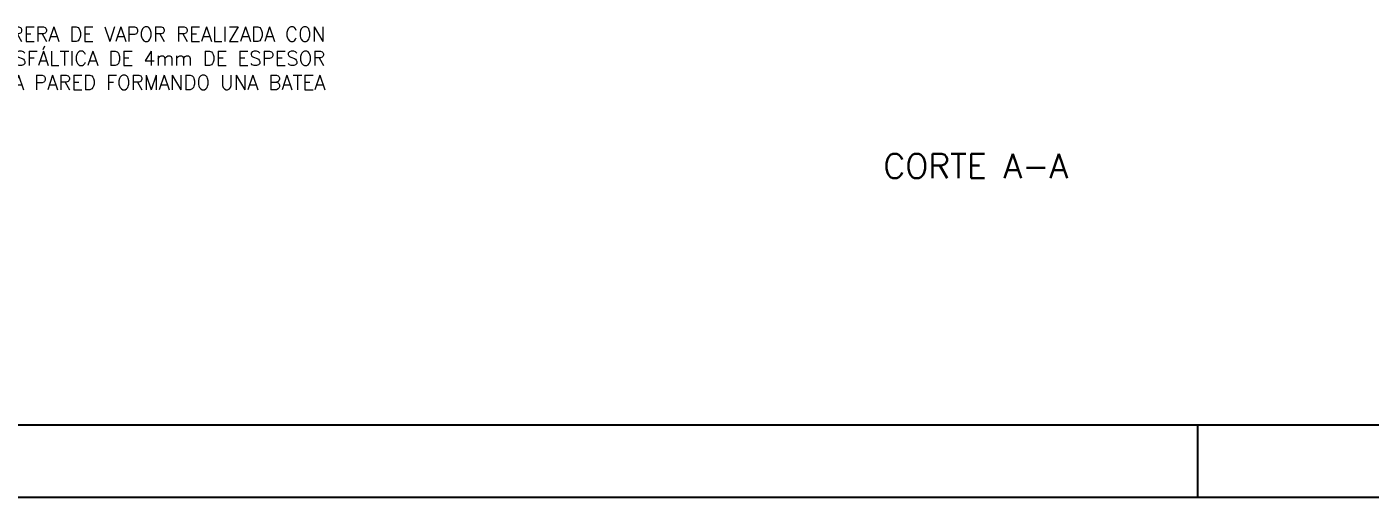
# Model space of a CAD drawing. Extents: x 20 to 15395, y -28849 to -19999.
# Drawn here: x 1567 to 4353, y -28849 to -27875 of the extents above; entities that cross this region are included whole.
import ezdxf

# ---------------------------------------------------------------- set-up
doc = ezdxf.new("R2010")
doc.units = 0
doc.header["$LTSCALE"] = 0.1
doc.header["$MEASUREMENT"] = 0
for name, color, linetype in [('FI', 2, 'CONTINUOUS'), ('GR', 9, 'CONTINUOUS'), ('MA', 15, 'CONTINUOUS'), ('TX', 13, 'CONTINUOUS')]:
    doc.layers.add(name, color=color, linetype=linetype)
doc.styles.add('ROMANS', font='romans')

msp = doc.modelspace()

# ---------------------------------------------------------------- linework, layer by layer
at = {"layer": 'FI'}
for p, q in [((3995.1, -28699.1), (3995.1, -28849.1)), ((20.1, -28849.1), (15395.1, -28849.1))]:
    msp.add_line(p, q, dxfattribs=at)
at = {"layer": 'MA'}
msp.add_line((320.1, -28699.1), (15245.1, -28699.1), dxfattribs=at)

# ---------------------------------------------------------------- texts
at = {"layer": 'GR', "insert": (3343.3, -28137.8), "char_height": 50.54, "attachment_point": 1, "style": 'ROMANS'}
msp.add_mtext('CORTE A-A', dxfattribs=at)
at = {"layer": 'TX', "insert": (2186.2, -27875), "char_height": 30, "attachment_point": 3, "style": 'ROMANS'}
msp.add_mtext('BARRERA DE VAPOR REALIZADA CON\\PMEMBRANA ASFÁLTICA DE 4mm DE ESPESOR\\PSUBE POR LA PARED FORMANDO UNA BATEA', dxfattribs=at)

doc.saveas('drawing.dxf')
